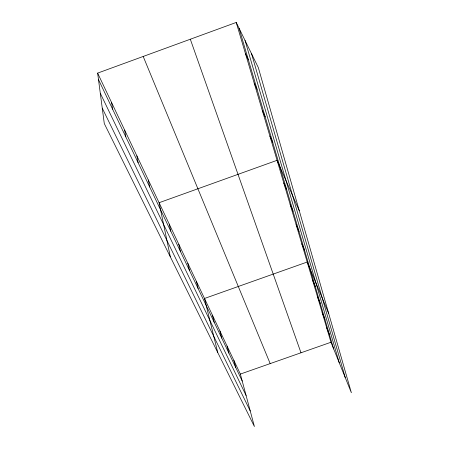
<?xml version="1.0" encoding="UTF-8"?>
<svg xmlns="http://www.w3.org/2000/svg" width="449" height="449" viewBox="0 0 449 449"><rect width="100%" height="100%" fill="white"/><g stroke="black" fill="none" stroke-linecap="round" stroke-linejoin="round"><path stroke-width="0.67" d="M97.635 73.108L240.355 374.079L254.409 426.55L104.286 123.548L97.635 73.108L236.225 22.45L258.315 67.58L351.365 392.723L330.964 342.256L236.225 22.45M240.355 374.079L330.964 342.256M102.254 108.147L250.228 410.947M100.284 93.229L246.086 395.485M245.513 53.807L248.376 59.829M98.488 79.585L242.219 381.044M254.19 83.087L257.069 89.295M262.306 110.482L265.196 116.841M269.916 136.176L272.812 142.653M299.303 210.794L277.067 160.321L159.092 202.712L170.323 256.839M283.796 183.046L286.687 189.686M290.149 204.48L293.023 211.176M296.144 224.725L299.006 231.459M301.818 243.886L304.663 250.637M328.685 313.469L307.2 262.036L204.503 298.473L217.748 352.566M312.448 279.766L315.254 286.535M143.197 56.456L270.18 363.606M317.432 296.593L320.216 303.35M322.169 312.577L324.924 319.318M326.67 327.781L329.403 334.499M190.32 39.231L300.987 352.785M239.059 28.242L333.669 348.952M245.031 40.444L339.281 362.843M251.563 53.796L345.298 377.71M233.884 360.429L235.731 367.434M227.087 346.095L228.917 353.139M219.943 331.031L221.75 338.103M212.422 315.176L214.201 322.275M196.393 281.371L198.099 288.499M187.839 263.333L189.495 270.461M178.797 244.273L180.403 251.389M169.234 224.096L170.772 231.19M148.322 180.004L149.697 186.992M136.866 155.842L138.14 162.746M124.654 130.087L125.804 136.878M111.605 102.568L112.62 109.225"/></g></svg>
